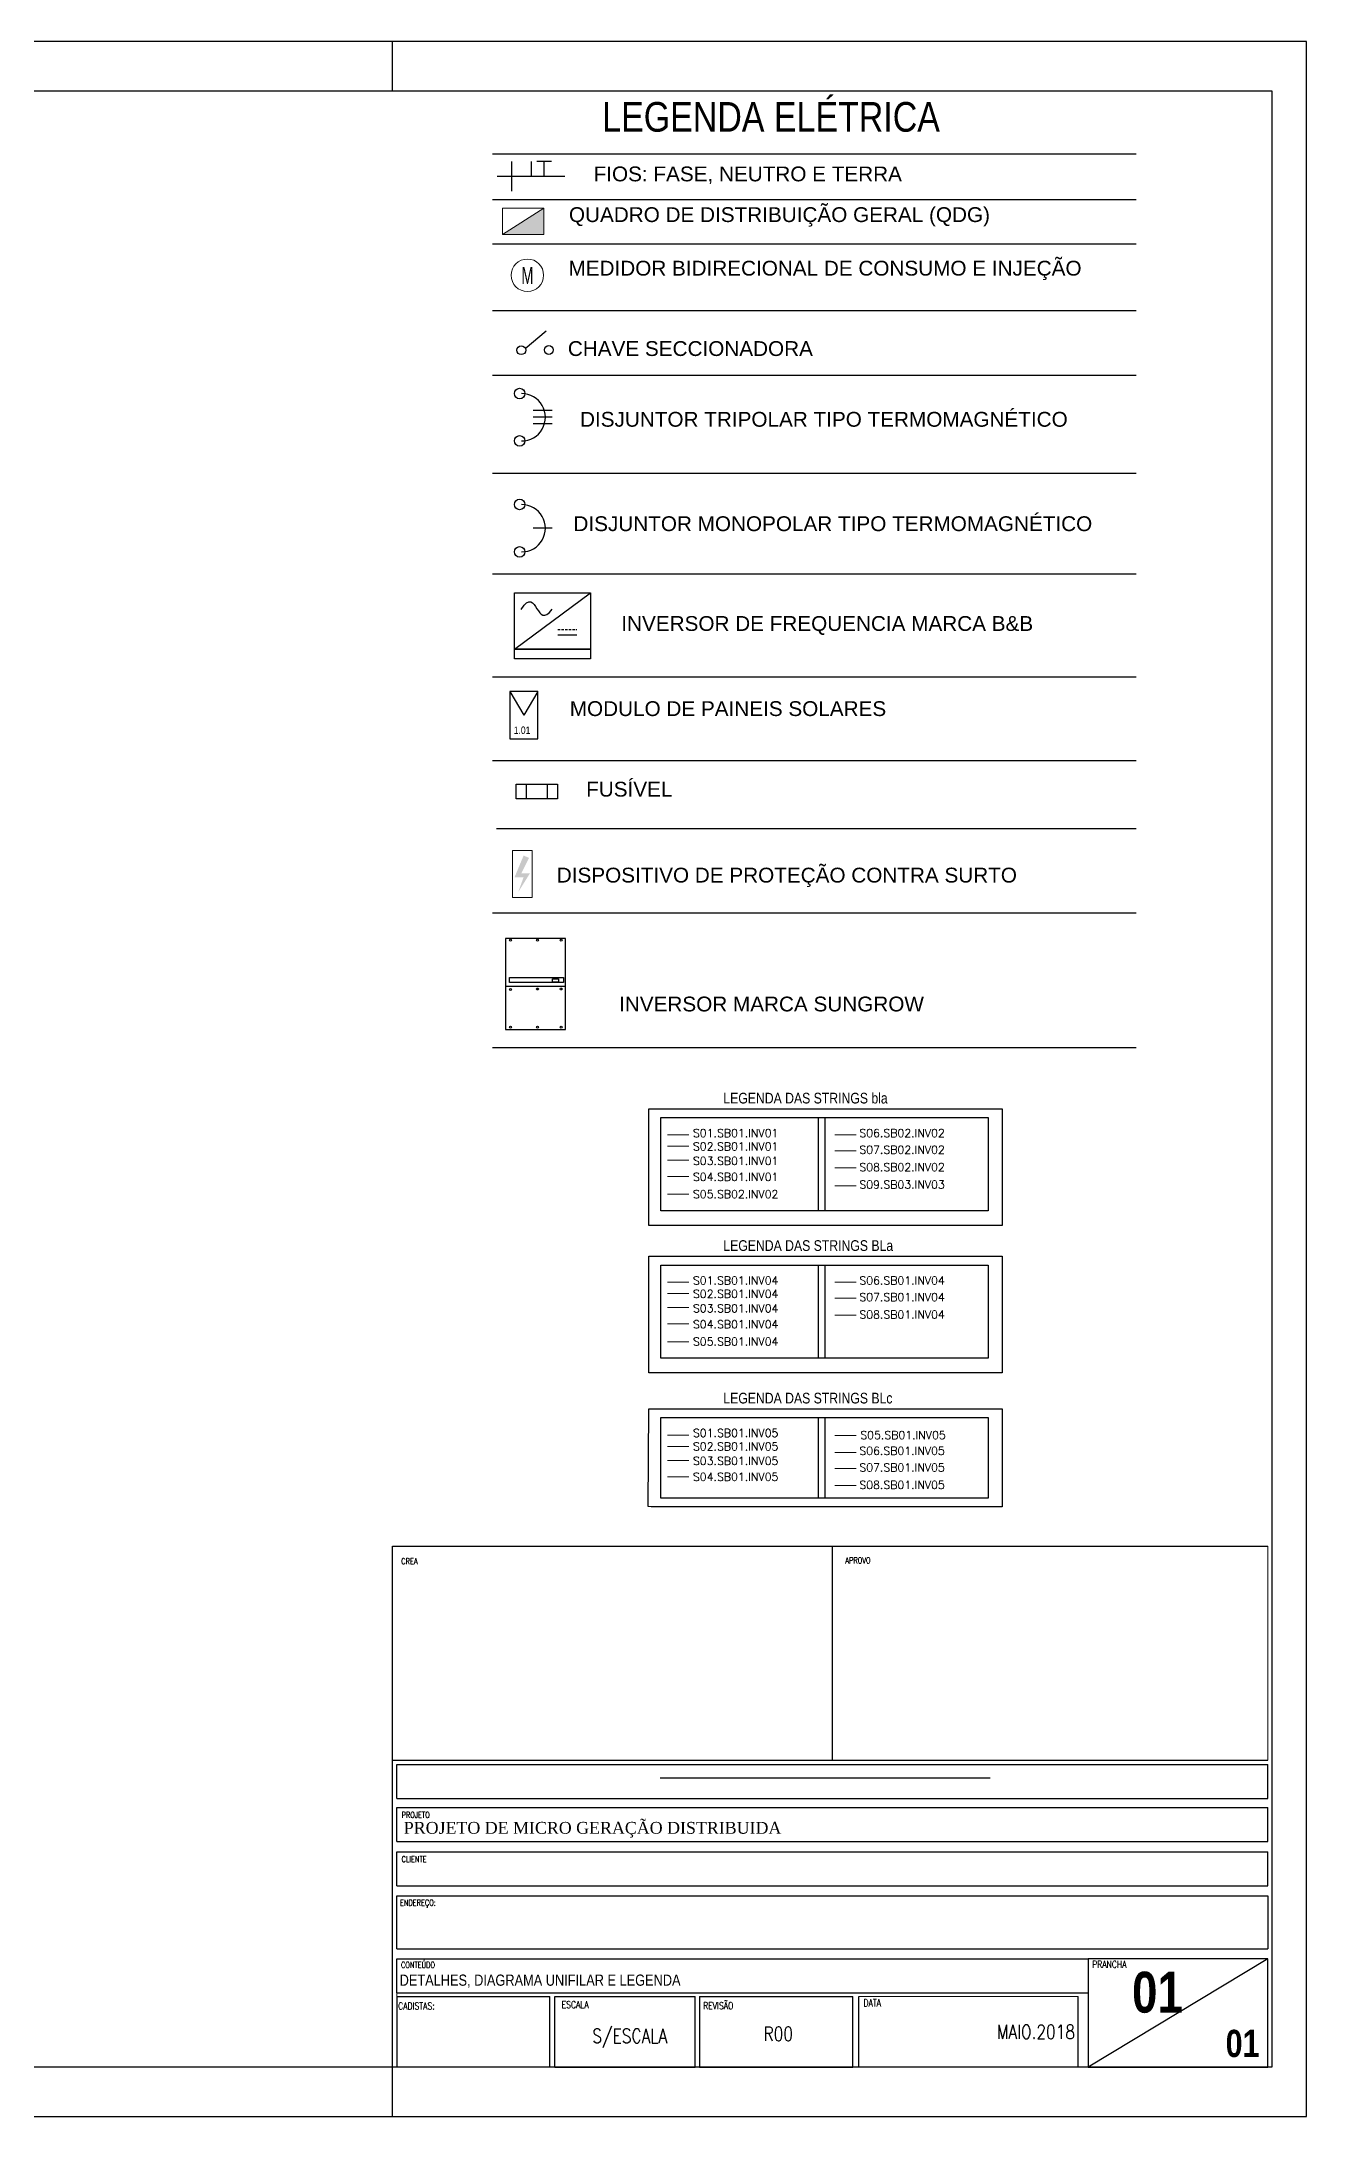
# Model space of a CAD drawing. Header units: millimetres. Extents: x -337670422 to 400479, y -429719 to 319704014.
# Drawn here: x 400222.9 to 400478.9, y -429719 to -429299 of the extents above; entities that cross this region are included whole.
import ezdxf
from ezdxf.enums import TextEntityAlignment as Align

# ---------------------------------------------------------------- set-up
doc = ezdxf.new("R2010")
doc.units = ezdxf.units.MM
doc.linetypes.add('DASHED', pattern=[0.75, 0.5, -0.25])
for name, color, linetype, lineweight in [('02.QUADRO', 3, 'Continuous', 13), ('DI-Disjuntor', 1, 'Continuous', 13), ('DI-Textos do diagrama', 2, 'Continuous', 30), ('SB01', 105, 'Continuous', 13), ('SB02', 202, 'Continuous', 13), ('SB03', 130, 'Continuous', 13), ('SB04', 30, 'Continuous', 13), ('SB051', 50, 'Continuous', 13), ('SB061', 24, 'Continuous', 13), ('SB071', 116, 'Continuous', 13), ('SB081', 159, 'Continuous', 13), ('SB091', 11, 'Continuous', 13)]:
    doc.layers.add(name, color=color, linetype=linetype, lineweight=lineweight)
for name, color, linetype in [('02.Texto_inst.', 2, 'Continuous'), ('03', 3, 'Continuous'), ('CERC02', 3, 'Continuous'), ('DRAW', 2, 'Continuous'), ('E-LEG-DESCRICAO', 2, 'Continuous'), ('ELETRICA', 2, 'Continuous'), ('FOLHA A1', 7, 'Continuous'), ('folha A2', 7, 'Continuous')]:
    doc.layers.add(name, color=color, linetype=linetype)
doc.styles.add('ARIAL', font='arial.ttf', dxfattribs={"height": 0.1})
doc.styles.add('REG100', font='romans.shx', dxfattribs={"width": 0.8, "height": 0.125})
doc.styles.add('REG60', font='romans.shx', dxfattribs={"width": 0.8, "height": 0.15})
doc.styles.add('ROMANS', font='techl___.ttf', dxfattribs={"height": 1.5})
doc.styles.add('SANSSERIF2', font='sanssb__.ttf', dxfattribs={"width": 0.8})
doc.styles.add('TXT_TEXTO', font='romans.shx')

msp = doc.modelspace()

# ---------------------------------------------------------------- hatches: boundary and pattern name
at = {"layer": '02.QUADRO'}
h = msp.add_hatch(color=254, dxfattribs=at)
h.dxf.hatch_style = 1
h.paths.add_polyline_path([(400316.2, -429338.02), (400324.53, -429338.02), (400324.53, -429332.71)])
at = {"layer": 'DI-Textos do diagrama', "linetype": 'Continuous'}
msp.add_hatch(color=256, dxfattribs=at).paths.add_polyline_path([(400320.44, -429463.73), (400321.55, -429464.21), (400319.96, -429467.36), (400321.71, -429467.36), (400319.33, -429471.17), (400320.44, -429468.12), (400318.61, -429468.12), (400320.44, -429463.73)])

# ---------------------------------------------------------------- linework, layer by layer
at = {"color": 1}
for p, q in [((400478.9, -429298.96), (399884.9, -429298.96)), ((400293.9, -429308.96), (400293.9, -429298.96)), ((400478.9, -429718.96), (400478.9, -429298.96)), ((400293.9, -429718.96), (400293.9, -429708.96)), ((399884.9, -429718.96), (400478.9, -429718.96))]:
    msp.add_line(p, q, dxfattribs=at)
at = {"color": 6}
for p, q in [((399909.9, -429308.96), (400471.9, -429308.96)), ((400471.9, -429308.96), (400471.9, -429708.96)), ((400326.21, -429373.66), (400322.35, -429373.66)), ((400326.21, -429375.01), (400322.35, -429375.01)), ((400326.21, -429376.35), (400322.35, -429376.35)), ((400326.21, -429397.47), (400322.35, -429397.47)), ((400471.9, -429708.96), (399909.9, -429708.96)), ((400471.9, -429708.96), (399909.9, -429708.96))]:
    msp.add_line(p, q, dxfattribs=at)
for p, q in [((400318.62, -429421.96), (400334, -429410.56)), ((400327.35, -429419.03), (400331.2, -429419.03)), ((400334, -429421.96), (400334, -429423.92)), ((400317.67, -429430.53), (400317.67, -429440.09)), ((400317.67, -429430.53), (400320.48, -429435.31)), ((400323.29, -429430.53), (400320.48, -429435.31)), ((400316.76, -429490.18), (400328.93, -429490.18)), ((400293.9, -429708.96), (400293.9, -429603.52)), ((400294.75, -429654.57), (400294.75, -429647.68)), ((400471.06, -429654.57), (400471.06, -429647.68)), ((400294.75, -429663.3), (400294.75, -429656.41)), ((400471.06, -429663.3), (400471.06, -429656.41)), ((400294.75, -429672.26), (400294.75, -429665.37)), ((400471.06, -429672.26), (400471.06, -429665.37)), ((400294.75, -429685.04), (400294.75, -429674.26)), ((400471.06, -429674.26), (400471.06, -429685.04)), ((400294.75, -429693.94), (400294.75, -429687.04))]:
    msp.add_line(p, q)
at = {"linetype": 'DASHED'}
msp.add_line((400327.35, -429417.99), (400331.2, -429417.99), dxfattribs=at)
at = {"color": 1, "ltscale": 0.1}
for p, q in [((400380.07, -429516.78), (400380.07, -429535.63)), ((400381.47, -429535.63), (400381.47, -429516.78)), ((400380.07, -429546.62), (400380.07, -429565.47)), ((400381.47, -429565.47), (400381.47, -429546.62)), ((400380.07, -429577.5), (400380.07, -429593.81)), ((400381.47, -429593.81), (400381.47, -429577.5))]:
    msp.add_line(p, q, dxfattribs=at)
for points in [[(400318.62, -429410.56), (400334, -429410.56), (400334, -429421.96), (400318.62, -429421.96)], [(400318.62, -429421.96), (400334, -429421.96), (400334, -429423.92), (400318.62, -429423.92)], [(400317.67, -429440.09), (400323.29, -429440.09), (400323.29, -429430.53), (400317.67, -429430.53)], [(400328.93, -429498.95), (400328.93, -429480.53), (400316.76, -429480.53), (400316.76, -429498.95)], [(400317.61, -429488.44), (400328.51, -429488.44), (400328.51, -429489.41), (400317.61, -429489.41)], [(400326.28, -429488.65), (400327.53, -429488.65), (400327.53, -429489.33), (400326.28, -429489.33)]]:
    msp.add_lwpolyline(points, close=True)
for points in [[(400417.27, -429538.6), (400345.77, -429538.6), (400345.77, -429534.22), (400345.77, -429514.98), (400417.27, -429514.98), (400417.27, -429538.6)], [(400414.49, -429535.63), (400348.21, -429535.63), (400348.21, -429534.22), (400348.21, -429516.78), (400414.49, -429516.78), (400414.49, -429535.63)], [(400417.27, -429568.44), (400345.77, -429568.44), (400345.77, -429564.06), (400345.77, -429544.83), (400417.27, -429544.83), (400417.27, -429568.44)], [(400414.49, -429565.47), (400348.21, -429565.47), (400348.21, -429564.06), (400348.21, -429546.62), (400414.49, -429546.62), (400414.49, -429565.47)], [(400417.27, -429595.53), (400346.27, -429595.53), (400345.67, -429595.5), (400345.77, -429575.7), (400417.27, -429575.7), (400417.27, -429595.53)], [(400414.49, -429593.81), (400348.51, -429593.81), (400348.21, -429593.81), (400348.21, -429577.5), (400414.49, -429577.5), (400414.49, -429593.81)]]:
    msp.add_lwpolyline(points, dxfattribs=at)
at = {"color": 2}
for centre in [(400319.64, -429370.21), (400319.64, -429379.79), (400319.64, -429392.67), (400319.64, -429402.26)]:
    msp.add_circle(centre, 1.06, dxfattribs=at)
for centre in [(400317.77, -429480.84), (400323.23, -429480.84), (400328.06, -429480.84), (400317.77, -429490.82), (400323.23, -429490.74), (400328.06, -429490.74), (400317.77, -429498.44), (400323.23, -429498.44), (400328.06, -429498.44)]:
    msp.add_circle(centre, 0.2)
at = {"color": 4}
for centre in [(400320.05, -429375.01), (400320.05, -429397.47)]:
    msp.add_arc(centre, 4.79, 269.8656, 90.134, dxfattribs=at)
msp.add_open_spline([(400319.92, -429413.91), (400321.64, -429411.2), (400323.18, -429413.97), (400324.6, -429415.98), (400326.22, -429413.88)], degree=3)
at = {"layer": '02.QUADRO'}
msp.add_line((400316.2, -429338.02), (400324.53, -429332.71), dxfattribs=at)
at = {"layer": '02.QUADRO', "color": 7}
for p, q in [((400471.06, -429646.83), (400471.06, -429603.52)), ((400294.75, -429693.94), (400294.75, -429708.96)), ((400388.32, -429694.69), (400432.7, -429694.69)), ((400293.9, -429708.96), (400471.06, -429708.96))]:
    msp.add_line(p, q, dxfattribs=at)
at = {"layer": '02.QUADRO'}
msp.add_lwpolyline([(400316.2, -429332.71), (400324.53, -429332.71), (400324.53, -429338.02), (400316.2, -429338.02)], close=True, dxfattribs=at)
msp.add_circle((400321.21, -429346.28), 3.29, dxfattribs=at)
at = {"layer": '02.Texto_inst.', "ltscale": 0.25}
for p, q in [((400320.99, -429449.27), (400320.99, -429452.26)), ((400325.24, -429449.27), (400325.24, -429452.26))]:
    msp.add_line(p, q, dxfattribs=at)
msp.add_lwpolyline([(400318.93, -429449.27), (400327.3, -429449.27), (400327.3, -429452.26), (400318.93, -429452.26)], close=True, dxfattribs=at)
at = {"layer": 'DI-Disjuntor', "linetype": 'Continuous'}
for p, q in [((400318.22, -429462.69), (400322.18, -429462.69)), ((400318.22, -429462.69), (400318.22, -429472.22)), ((400322.18, -429462.69), (400322.18, -429472.22)), ((400318.22, -429472.22), (400322.18, -429472.22))]:
    msp.add_line(p, q, dxfattribs=at)
at = {"layer": 'DRAW', "color": 9}
for p, q in [((400436.54, -429321.76), (400314.16, -429321.76)), ((400444.42, -429321.76), (400314.16, -429321.76)), ((400436.54, -429331), (400314.16, -429331)), ((400436.54, -429331), (400314.16, -429331)), ((400444.42, -429331), (400314.16, -429331)), ((400444.42, -429339.95), (400314.16, -429339.95)), ((400436.54, -429353.48), (400314.16, -429353.48)), ((400444.42, -429353.48), (400314.16, -429353.48)), ((400444.42, -429366.58), (400314.16, -429366.58)), ((400444.42, -429386.42), (400314.16, -429386.42)), ((400444.42, -429406.8), (400314.16, -429406.8)), ((400444.42, -429427.65), (400314.16, -429427.65)), ((400444.42, -429444.55), (400314.16, -429444.55)), ((400444.42, -429458.3), (400314.95, -429458.3)), ((400444.42, -429475.38), (400314.16, -429475.38)), ((400444.42, -429502.68), (400314.16, -429502.68))]:
    msp.add_line(p, q, dxfattribs=at)
at = {"layer": 'DRAW'}
for p, q in [((400318.04, -429329.26), (400318.04, -429323.26)), ((400322.05, -429326.26), (400322.05, -429323.26)), ((400326.06, -429323.26), (400323.09, -429323.26)), ((400324.58, -429326.26), (400324.58, -429323.26))]:
    msp.add_line(p, q, dxfattribs=at)
at = {"layer": 'DRAW', "color": 6}
msp.add_line((400328.76, -429326.26), (400315.11, -429326.26), dxfattribs=at)
at = {"layer": 'ELETRICA'}
msp.add_line((400320.78, -429361.07), (400325.01, -429357.54), dxfattribs=at)
for centre in [(400319.97, -429361.45), (400325.55, -429361.39)]:
    msp.add_circle(centre, 0.894, dxfattribs=at)
at = {"layer": 'FOLHA A1'}
for p, q in [((400293.9, -429646.83), (400471.06, -429646.83)), ((400294.75, -429647.68), (400471.06, -429647.68)), ((400348.06, -429650.41), (400414.86, -429650.41)), ((400294.75, -429656.41), (400471.06, -429656.41)), ((400294.75, -429665.37), (400471.06, -429665.37)), ((400294.75, -429685.04), (400471.06, -429685.04)), ((400308.88, -429685.04), (400470.98, -429685.04)), ((400294.75, -429687.04), (400434.68, -429687.04)), ((400294.75, -429694.69), (400325.78, -429694.69)), ((400325.78, -429708.96), (400325.78, -429694.69)), ((400326.75, -429708.96), (400326.75, -429694.69)), ((400326.75, -429694.69), (400335.43, -429694.69)), ((400335.43, -429694.69), (400355.17, -429694.69)), ((400355.17, -429708.96), (400355.17, -429694.69)), ((400356.07, -429694.69), (400356.07, -429708.96)), ((400356.07, -429694.69), (400387.11, -429694.69)), ((400367.38, -429693.94), (400398.42, -429693.94)), ((400387.11, -429708.96), (400387.11, -429694.69)), ((400388.32, -429708.96), (400388.32, -429694.69)), ((400432.7, -429708.96), (400432.7, -429694.69)), ((400326.75, -429708.96), (400355.17, -429708.96)), ((400356.07, -429708.96), (400387.11, -429708.96))]:
    msp.add_line(p, q, dxfattribs=at)
at = {"layer": 'FOLHA A1', "linetype": 'Continuous'}
for p, q in [((400294.75, -429654.57), (400471.06, -429654.57)), ((400294.75, -429663.3), (400471.06, -429663.3)), ((400294.75, -429672.26), (400471.06, -429672.26)), ((400294.75, -429674.26), (400471.06, -429674.26)), ((400471.06, -429687.05), (400434.68, -429708.96)), ((400294.75, -429693.94), (400434.68, -429693.94))]:
    msp.add_line(p, q, dxfattribs=at)
at = {"layer": 'FOLHA A1', "color": 3}
msp.add_line((400294.75, -429694.69), (400294.75, -429708.96), dxfattribs=at)
at = {"layer": 'FOLHA A1'}
msp.add_lwpolyline([(400471.06, -429687.05), (400434.69, -429687.05), (400434.68, -429708.96), (400471.06, -429708.96)], close=True, dxfattribs=at)
at = {"layer": 'folha A2', "color": 0}
msp.add_line((400293.9, -429603.52), (400471.06, -429603.52), dxfattribs=at)
at = {"layer": 'folha A2'}
msp.add_line((400382.9, -429603.52), (400382.9, -429646.83), dxfattribs=at)
at = {"layer": 'SB01'}
for p, q in [((400349.57, -429520.27), (400353.89, -429520.27)), ((400349.57, -429550.11), (400353.89, -429550.11)), ((400349.57, -429581.05), (400353.89, -429581.05))]:
    msp.add_line(p, q, dxfattribs=at)
at = {"layer": 'SB02'}
for p, q in [((400349.57, -429522.54), (400353.89, -429522.54)), ((400349.57, -429552.38), (400353.89, -429552.38)), ((400349.57, -429583.32), (400353.89, -429583.32))]:
    msp.add_line(p, q, dxfattribs=at)
at = {"layer": 'SB03'}
for p, q in [((400349.57, -429525.37), (400353.89, -429525.37)), ((400349.57, -429555.21), (400353.89, -429555.21)), ((400349.57, -429586.15), (400353.89, -429586.15))]:
    msp.add_line(p, q, dxfattribs=at)
at = {"layer": 'SB04'}
for p, q in [((400349.57, -429528.67), (400353.89, -429528.67)), ((400349.57, -429558.51), (400353.89, -429558.51)), ((400349.57, -429589.45), (400353.89, -429589.45))]:
    msp.add_line(p, q, dxfattribs=at)
at = {"layer": 'SB051'}
for p, q in [((400349.57, -429532.3), (400353.89, -429532.3)), ((400349.57, -429562.14), (400353.89, -429562.14)), ((400383.44, -429581.13), (400387.76, -429581.13))]:
    msp.add_line(p, q, dxfattribs=at)
at = {"layer": 'SB061'}
for p, q in [((400383.44, -429520.27), (400387.76, -429520.27)), ((400383.44, -429550.11), (400387.76, -429550.11)), ((400383.44, -429584.59), (400387.76, -429584.59))]:
    msp.add_line(p, q, dxfattribs=at)
at = {"layer": 'SB071'}
for p, q in [((400383.44, -429523.48), (400387.76, -429523.48)), ((400383.44, -429553.32), (400387.76, -429553.32)), ((400383.44, -429587.8), (400387.76, -429587.8))]:
    msp.add_line(p, q, dxfattribs=at)
at = {"layer": 'SB081'}
for p, q in [((400383.44, -429526.91), (400387.76, -429526.91)), ((400383.44, -429556.75), (400387.76, -429556.75)), ((400383.44, -429591.23), (400387.76, -429591.23))]:
    msp.add_line(p, q, dxfattribs=at)
at = {"layer": 'SB091'}
msp.add_line((400383.44, -429530.6), (400387.76, -429530.6), dxfattribs=at)

# ---------------------------------------------------------------- texts
at = {"style": 'ROMANS'}
msp.add_text('1.01', height=1.5, dxfattribs=at).set_placement((400318.46, -429439.11))
at = {"layer": '02.QUADRO', "style": 'ROMANS', "width": 0.75}
msp.add_text('M', height=3.46, dxfattribs=at).set_placement((400321.22, -429346.3), align=Align.MIDDLE_CENTER)
at = {"layer": '02.Texto_inst.', "color": 7, "char_height": 3, "style": 'ARIAL'}
for s, insert, width, attachment_point in [('FIOS: FASE, NEUTRO E TERRA', (400334.61, -429324.26), 128.4364, 1), ('QUADRO DE DISTRIBUIÇÃO GERAL (QDG)', (400329.62, -429332.5), 134.6485, 1), ('MEDIDOR BIDIRECIONAL DE CONSUMO E INJEÇÃO', (400329.53, -429343.34), 178.6643, 1), ('CHAVE SECCIONADORA', (400329.4, -429359.61), 105.4157, 1), ('DISJUNTOR TRIPOLAR TIPO TERMOMAGNÉTICO', (400331.86, -429375.45), 159.9473, 4), ('DISJUNTOR MONOPOLAR TIPO TERMOMAGNÉTICO', (400330.53, -429396.58), 163.6746, 4), ('INVERSOR DE FREQUENCIA MARCA B&B', (400340.22, -429417.17), 157.2892, 4), ('MODULO DE PAINEIS SOLARES', (400329.79, -429434.01), 163.9561, 4), ('FUSÍVEL', (400333.1, -429450.32), 95.2587, 4), ('DISPOSITIVO DE PROTEÇÃO CONTRA SURTO ', (400327.16, -429468.15), 153.967, 4), ('INVERSOR MARCA SUNGROW', (400339.77, -429493.8), 153.967, 4)]:
    msp.add_mtext(s, dxfattribs=dict(at, insert=insert, width=width, attachment_point=attachment_point))
at = {"layer": '03', "color": 7, "style": 'ROMANS'}
msp.add_text('DETALHES, DIAGRAMA UNIFILAR E LEGENDA', height=2.2562, dxfattribs=at).set_placement((400295.35, -429690.23), align=Align.TOP_LEFT)
at = {"layer": 'CERC02', "color": 7, "insert": (400296.19, -429659.33, 19.79), "char_height": 2.3965, "width": 151.7317, "attachment_point": 1, "style": 'ROMANS'}
msp.add_mtext('{\\fTimes New Roman|b0|i0|c0|p18;PROJETO DE MICRO GERAÇÃO DISTRIBUIDA}', dxfattribs=at)
at = {"layer": 'DRAW', "color": 6, "style": 'ROMANS'}
for s, height, p in [('LEGENDA ELÉTRICA', 6, (400336.35, -429317.21)), ('LEGENDA DAS STRINGS bla', 2.1597, (400360.87, -429513.91)), ('LEGENDA DAS STRINGS BLa', 2.1597, (400360.87, -429543.75)), ('LEGENDA DAS STRINGS BLc', 2.1597, (400360.87, -429574.63))]:
    msp.add_text(s, height=height, dxfattribs=at).set_placement(p)
at = {"layer": 'E-LEG-DESCRICAO', "color": 7, "style": 'TXT_TEXTO'}
for s, p in [('S01.SB01.INV01', (400354.72, -429520.71)), ('S06.SB02.INV02', (400388.4, -429520.71)), ('S02.SB01.INV01', (400354.72, -429523.42)), ('S03.SB01.INV01', (400354.72, -429526.35)), ('S07.SB02.INV02', (400388.4, -429524.08)), ('S04.SB01.INV01', (400354.72, -429529.58)), ('S08.SB02.INV02', (400388.4, -429527.61)), ('S09.SB03.INV03', (400388.4, -429531.14)), ('S05.SB02.INV02', (400354.72, -429533.08)), ('S01.SB01.INV04', (400354.72, -429550.55)), ('S06.SB01.INV04', (400388.4, -429550.55)), ('S02.SB01.INV04', (400354.72, -429553.26)), ('S03.SB01.INV04', (400354.72, -429556.19)), ('S07.SB01.INV04', (400388.4, -429553.92)), ('S04.SB01.INV04', (400354.72, -429559.42)), ('S08.SB01.INV04', (400388.4, -429557.45)), ('S05.SB01.INV04', (400354.72, -429562.92)), ('S01.SB01.INV05', (400354.72, -429581.42)), ('S02.SB01.INV05', (400354.72, -429584.13)), ('S06.SB01.INV05', (400388.4, -429585.03)), ('S05.SB01.INV05', (400388.59, -429581.84)), ('S03.SB01.INV05', (400354.72, -429587.07)), ('S07.SB01.INV05', (400388.4, -429588.4)), ('S04.SB01.INV05', (400354.72, -429590.29)), ('S08.SB01.INV05', (400388.4, -429591.93))]:
    msp.add_text(s, height=1.6198, dxfattribs=at).set_placement(p)
at = {"layer": 'FOLHA A1', "style": 'REG60', "width": 0.8}
for s, height, p in [('CREA', 1.216, (400295.68, -429605.95)), ('APROVO', 1.216, (400385.57, -429605.78)), ('PROJETO', 1.216, (400295.74, -429657.3)), ('CLIENTE', 1.216, (400295.74, -429666.26)), ('ENDEREÇO:', 1.216, (400295.41, -429675.07)), ('CONTEÚDO', 1.216, (400295.63, -429687.68)), ('PRANCHA', 1.419, (400435.52, -429687.48, -18.92)), (' CADISTAS:', 1.419, (400294.27, -429695.88)), ('ESCALA', 1.419, (400328.13, -429695.61)), ('REVISÃO', 1.419, (400356.77, -429695.8, -2.7)), ('DATA', 1.419, (400389.23, -429695.24, -2.7))]:
    msp.add_text(s, height=height, dxfattribs=at).set_placement(p, align=Align.TOP_LEFT)
at = {"layer": 'FOLHA A1', "style": 'SANSSERIF2', "width": 0.8}
for height, p in [(8.27, (400448.73, -429697.93, -3.94)), (5.513, (400465.96, -429706.92, 9.99))]:
    msp.add_attdef('01', text='00/00', height=height, dxfattribs=at).set_placement(p, align=Align.CENTER)
at = {"layer": 'FOLHA A1', "style": 'REG100', "width": 0.8}
for tag, p in [('S/ESCALA', (400349.5, -429704.08)), ('R00', (400374.97, -429703.64)), ('MAIO.2018', (400432.05, -429703.27, -16.52))]:
    msp.add_attdef(tag, text='', height=2.85, dxfattribs=at).set_placement(p, align=Align.RIGHT)

doc.saveas('drawing.dxf')
